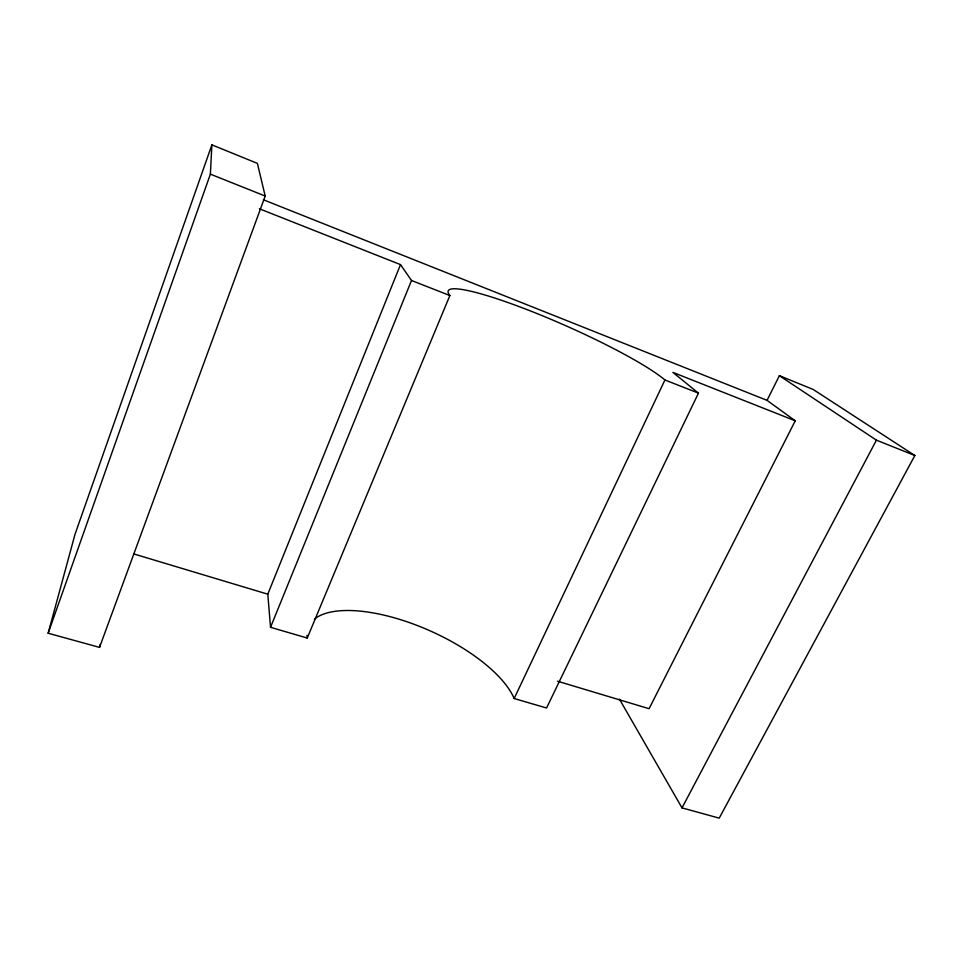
<?xml version="1.0" encoding="UTF-8"?>
<svg xmlns="http://www.w3.org/2000/svg" width="963" height="963" viewBox="0 0 963 963"><rect width="100%" height="100%" fill="white"/><g stroke="black" fill="none" stroke-linecap="round" stroke-linejoin="round"><path stroke-width="1.44" d="M48.15 633.233L210.379 174.147L211.884 144.859L257.386 163.373L265.198 196.043L99.538 647.389L48.15 633.233L75.03 534.248L211.884 144.859M99.538 647.389L100.08 644.44M314.444 619.113A113.165 45.61 24.1 0 1 419.724 626.468A113.165 45.61 24.1 0 1 514.146 698.524L546.563 707.998L698.452 393.145L664.927 379.988A122.349 15.709 23.9 0 0 530.131 310.82A122.349 15.709 23.9 0 0 449.877 295.545L307.245 638.048L270.531 627.31L267.798 594.183L400.5 264.608L259.408 208.79M270.531 627.31L411.514 280.486L400.5 264.608M514.146 698.524L664.927 379.988M557.493 681.202L649.074 708.708L795.257 420.795L767.054 400.367L779.38 375.69L813.109 389.413L914.85 455.511L719.217 818.141L682.009 807.885L619.414 699.102M682.009 807.885L876.426 440.163L914.85 455.511M133.785 553.93L267.798 594.183M411.514 280.486L449.877 295.545M795.257 420.795L672.908 372.392L698.452 393.145M210.379 174.147L265.198 196.043M263.344 199.75L767.054 400.367M779.38 375.69L876.426 440.163M307.245 638.048A113.165 45.61 24.1 0 1 307.016 635.339"/></g></svg>
